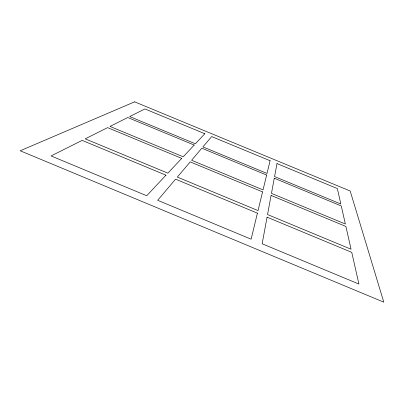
<?xml version="1.0" encoding="UTF-8"?>
<svg xmlns="http://www.w3.org/2000/svg" width="404" height="404" viewBox="0 0 404 404"><rect width="100%" height="100%" fill="white"/><g stroke="black" fill="none" stroke-linecap="round" stroke-linejoin="round"><path stroke-width="0.61" d="M267.064 217.175L262.146 243.774L358.919 284.047L351.758 252.354L267.064 217.175M271.089 195.43L267.549 214.554L351.051 249.228L345.905 226.452L271.089 195.43M274.271 178.22L271.468 193.38L345.354 224.013L341.279 205.969L274.271 178.22M276.982 163.58L274.579 176.568L340.835 204.01L337.345 188.552L276.982 163.58M257.414 213.166L251.116 239.183L157.671 200.298L175.568 179.174L257.414 213.166M262.56 191.89L258.035 210.6L177.336 177.088L190.213 161.893L262.56 191.89M266.63 175.053L263.044 189.885L191.597 160.262L201.808 148.207L266.63 175.053M270.094 160.731L267.019 173.442L202.919 146.899L211.676 136.562L270.094 160.731M165.963 175.184L146.708 195.738L51.086 155.944L82.153 140.38L165.963 175.184M181.719 158.373L167.867 173.159L85.224 138.84L107.595 127.634L181.719 158.373M194.198 145.056L183.209 156.782L109.994 126.432L127.745 117.534L194.198 145.056M204.818 133.724L195.395 143.784L129.679 116.569L144.905 108.939L204.818 133.724M134.618 101.843L20.2 150.773L383.8 302.157L350.182 191.001L134.618 101.843"/></g></svg>
